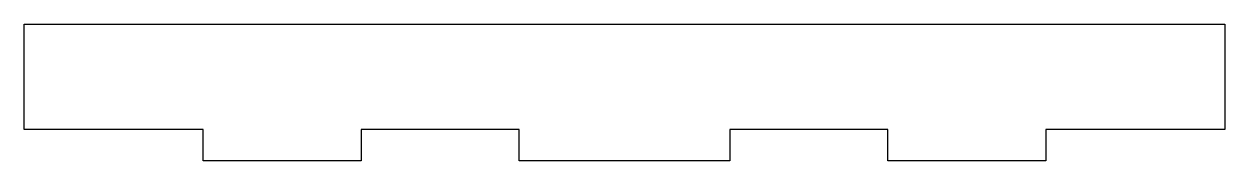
# Model space of a CAD drawing. Header units: millimetres. Extents: x -114 to 0, y -3 to 10.
import ezdxf

# ---------------------------------------------------------------- set-up
doc = ezdxf.new("R2010")
doc.units = ezdxf.units.MM
doc.layers.get('0').update_dxf_attribs({"linetype": 'CONTINUOUS'})

msp = doc.modelspace()

# ---------------------------------------------------------------- linework, layer by layer
msp.add_lwpolyline([(0, 10), (0, 0), (-17, 0), (-17, -3), (-32, -3), (-32, 0), (-47, 0), (-47, -3), (-67, -3), (-67, 0), (-82, 0), (-82, -3), (-97, -3), (-97, 0), (-114, 0), (-114, 10)], close=True)

doc.saveas('drawing.dxf')
